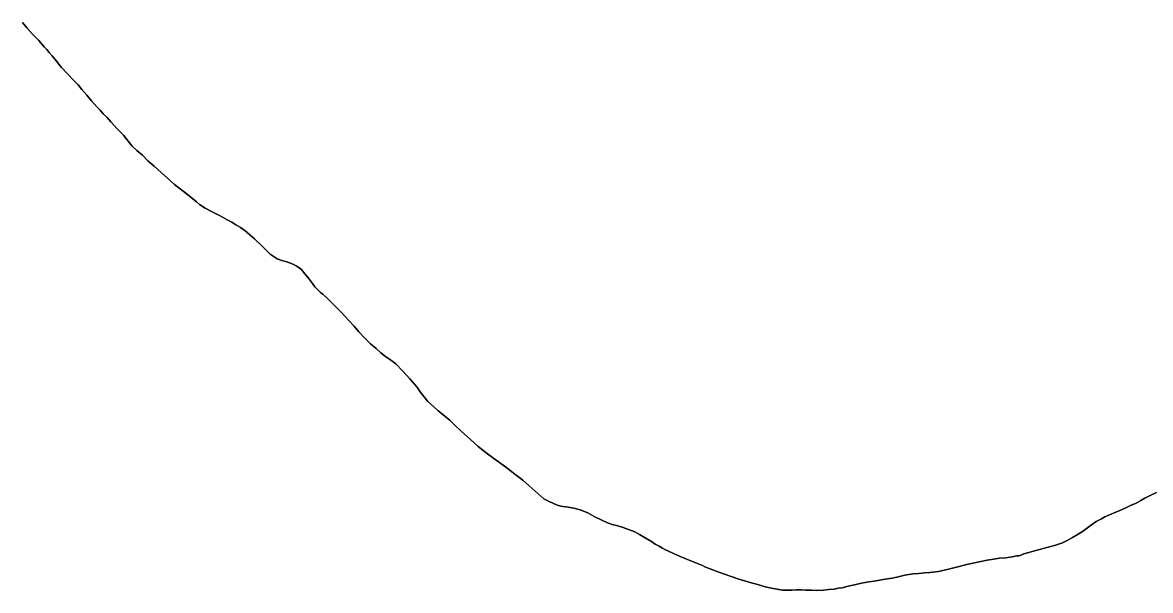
# Model space of a CAD drawing. Header units: inches. Extents: x 11258954 to 11313122, y 3645444 to 3695200.
# Drawn here: x 11288249 to 11289687, y 3677471 to 3678195 of the extents above; entities that cross this region are included whole.
import ezdxf

# ---------------------------------------------------------------- set-up
doc = ezdxf.new("R2010")
doc.units = ezdxf.units.IN
doc.header["$MEASUREMENT"] = 0
doc.layers.add('SchoolBoardDistrict', color=253, linetype='Continuous')
doc.layers.add('SchoolZone_Elementary', color=251, linetype='Continuous')

msp = doc.modelspace()

# ---------------------------------------------------------------- linework, layer by layer
at = {"layer": 'SchoolBoardDistrict'}
for points in [[(11289695, 3677596), (11289687, 3677592.5), (11289680, 3677589), (11289675, 3677585.75), (11289669, 3677582.5), (11289662, 3677579.5), (11289655, 3677576.25), (11289648, 3677573.25), (11289641, 3677570.25), (11289637, 3677568.5), (11289633, 3677567), (11289629, 3677565), (11289625, 3677562.75), (11289618, 3677559), (11289612, 3677555), (11289607, 3677551), (11289602, 3677547.25), (11289595, 3677543), (11289588, 3677538.75), (11289581, 3677535), (11289575, 3677532), (11289565, 3677528.5), (11289555, 3677526), (11289543, 3677522.75), (11289526, 3677517.75), (11289523, 3677516.75), (11289521, 3677516), (11289519, 3677515.5), (11289517, 3677515.25), (11289511, 3677514), (11289503, 3677513), (11289495, 3677512.25), (11289487, 3677511.25), (11289479, 3677510), (11289471, 3677508.25), (11289463, 3677506.5), (11289453, 3677504.25), (11289440, 3677501), (11289428, 3677498), (11289417, 3677495.5), (11289406, 3677494), (11289399, 3677493.5), (11289392, 3677493), (11289385, 3677492.5), (11289379, 3677491.5), (11289374, 3677490.75), (11289369, 3677489.5), (11289364, 3677488.25), (11289358, 3677487), (11289349, 3677485.5), (11289342, 3677484.25), (11289335, 3677483.25), (11289328, 3677482.25), (11289319, 3677480.5), (11289310, 3677478.5), (11289302, 3677476.5), (11289294, 3677474.75), (11289289, 3677474), (11289284, 3677473), (11289277, 3677472.25), (11289270, 3677471.5), (11289261, 3677471.25), (11289255, 3677471.5), (11289248, 3677471.75), (11289242, 3677472), (11289236, 3677472), (11289230, 3677471.75), (11289223, 3677471.5), (11289218, 3677471.75), (11289211, 3677472.75), (11289204, 3677474), (11289196, 3677476), (11289188, 3677478.5), (11289177.0495, 3677481.4865), (11289177, 3677481.5), (11289161, 3677486.25), (11289137, 3677494.5), (11289119.0095, 3677501.4965), (11289119, 3677501.5), (11289116, 3677503), (11289095, 3677511.5), (11289087, 3677515), (11289079, 3677518.25), (11289073, 3677521.25), (11289068, 3677523.5), (11289065, 3677525), (11289061, 3677527.5), (11289056, 3677530.25), (11289051, 3677533.5), (11289043, 3677538.25), (11289036, 3677542.5), (11289030, 3677546), (11289022, 3677549), (11289015, 3677551.5), (11289008, 3677553.5), (11289001, 3677555.5), (11288995, 3677557.5), (11288988, 3677561), (11288979, 3677565.25), (11288970, 3677570), (11288960, 3677574), (11288952, 3677576), (11288945, 3677577.25), (11288938, 3677578.25), (11288932, 3677579.75), (11288926, 3677582), (11288920, 3677585), (11288914, 3677588.25), (11288910, 3677591.5), (11288903, 3677597.75), (11288895, 3677604.5), (11288887, 3677611.75), (11288877, 3677619.5), (11288865, 3677629), (11288853, 3677637.25), (11288842, 3677645.25), (11288830, 3677654.75), (11288820, 3677664), (11288809, 3677674), (11288800, 3677682.5), (11288794, 3677688.5), (11288790, 3677691.5), (11288785, 3677695.5), (11288779, 3677700.25), (11288773, 3677705.75), (11288766, 3677712.25), (11288761, 3677718.5), (11288756, 3677724.5), (11288752, 3677730.75), (11288743, 3677741), (11288734, 3677751), (11288725, 3677760), (11288717, 3677766), (11288712, 3677769.5), (11288706, 3677774.25), (11288700, 3677779.5), (11288693, 3677785.5), (11288685, 3677793.25), (11288678, 3677800.75), (11288672, 3677808), (11288665, 3677816), (11288656, 3677825.75), (11288646, 3677835.25), (11288638, 3677843.5), (11288632, 3677849), (11288629, 3677851), (11288626, 3677854.25), (11288622, 3677858.25), (11288619, 3677862.5), (11288614, 3677869.25), (11288609, 3677875), (11288605, 3677880.25), (11288599, 3677884.5), (11288593, 3677887.5), (11288586, 3677890), (11288580, 3677892), (11288574, 3677894), (11288565, 3677900), (11288556, 3677909), (11288545, 3677919.5), (11288533, 3677929.75), (11288527, 3677934), (11288521, 3677937.5), (11288516, 3677940.75), (11288510, 3677943.75), (11288501, 3677948.75), (11288491, 3677953.75), (11288482, 3677958.75), (11288475, 3677963.25), (11288471, 3677966.5), (11288466, 3677970.75), (11288460, 3677975.5), (11288457, 3677978), (11288454, 3677980.5), (11288443, 3677989), (11288434, 3677996.75), (11288426, 3678004.25), (11288417, 3678012.25), (11288409, 3678019), (11288402, 3678026), (11288395, 3678032.25), (11288389, 3678037.75), (11288384, 3678044), (11288378, 3678051.5), (11288370, 3678059.75), (11288362, 3678068.75), (11288357, 3678074.25), (11288352, 3678079), (11288348, 3678083.5), (11288344, 3678088), (11288337, 3678095.25), (11288331, 3678102.75), (11288325, 3678110), (11288320, 3678115.75), (11288314, 3678122), (11288307, 3678129.5), (11288299, 3678138), (11288291, 3678148), (11288287, 3678152.75), (11288283, 3678157), (11288280, 3678160.75), (11288277, 3678164.5), (11288270, 3678172.25), (11288262, 3678180.5), (11288255, 3678188.25), (11288249, 3678195.25)], [(11288249, 3678195.25), (11288255, 3678188.25), (11288262, 3678180.5), (11288270, 3678172.25), (11288277, 3678164.5), (11288280, 3678160.75), (11288283, 3678157), (11288287, 3678152.75), (11288291, 3678148), (11288299, 3678138), (11288307, 3678129.5), (11288314, 3678122), (11288320, 3678115.75), (11288325, 3678110), (11288331, 3678102.75), (11288337, 3678095.25), (11288344, 3678088), (11288348, 3678083.5), (11288352, 3678079), (11288357, 3678074.25), (11288362, 3678068.75), (11288370, 3678059.75), (11288378, 3678051.5), (11288384, 3678044), (11288389, 3678037.75), (11288395, 3678032.25), (11288402, 3678026), (11288409, 3678019), (11288417, 3678012.25), (11288426, 3678004.25), (11288434, 3677996.75), (11288443, 3677989), (11288454, 3677980.5), (11288457, 3677978), (11288460, 3677975.5), (11288466, 3677970.75), (11288471, 3677966.5), (11288475, 3677963.25), (11288482, 3677958.75), (11288491, 3677953.75), (11288501, 3677948.75), (11288510, 3677943.75), (11288516, 3677940.75), (11288521, 3677937.5), (11288527, 3677934), (11288533, 3677929.75), (11288545, 3677919.5), (11288556, 3677909), (11288565, 3677900), (11288574, 3677894), (11288580, 3677892), (11288586, 3677890), (11288593, 3677887.5), (11288599, 3677884.5), (11288605, 3677880.25), (11288609, 3677875), (11288614, 3677869.25), (11288619, 3677862.5), (11288622, 3677858.25), (11288626, 3677854.25), (11288629, 3677851), (11288632, 3677849), (11288638, 3677843.5), (11288646, 3677835.25), (11288656, 3677825.75), (11288665, 3677816), (11288672, 3677808), (11288678, 3677800.75), (11288685, 3677793.25), (11288693, 3677785.5), (11288700, 3677779.5), (11288706, 3677774.25), (11288712, 3677769.5), (11288717, 3677766), (11288725, 3677760), (11288734, 3677751), (11288743, 3677741), (11288752, 3677730.75), (11288756, 3677724.5), (11288761, 3677718.5), (11288766, 3677712.25), (11288773, 3677705.75), (11288779, 3677700.25), (11288785, 3677695.5), (11288790, 3677691.5), (11288794, 3677688.5), (11288800, 3677682.5), (11288809, 3677674), (11288820, 3677664), (11288830, 3677654.75), (11288842, 3677645.25), (11288853, 3677637.25), (11288865, 3677629), (11288877, 3677619.5), (11288887, 3677611.75), (11288895, 3677604.5), (11288903, 3677597.75), (11288910, 3677591.5), (11288914, 3677588.25), (11288920, 3677585), (11288926, 3677582), (11288932, 3677579.75), (11288938, 3677578.25), (11288945, 3677577.25), (11288952, 3677576), (11288960, 3677574), (11288970, 3677570), (11288979, 3677565.25), (11288988, 3677561), (11288995, 3677557.5), (11289001, 3677555.5), (11289008, 3677553.5), (11289015, 3677551.5), (11289022, 3677549), (11289030, 3677546), (11289036, 3677542.5), (11289043, 3677538.25), (11289051, 3677533.5), (11289056, 3677530.25), (11289061, 3677527.5), (11289065, 3677525), (11289068, 3677523.5), (11289073, 3677521.25), (11289079, 3677518.25), (11289087, 3677515), (11289095, 3677511.5), (11289116, 3677503), (11289119, 3677501.5), (11289119.0095, 3677501.4965), (11289137, 3677494.5), (11289161, 3677486.25), (11289177, 3677481.5), (11289177.0495, 3677481.4865), (11289188, 3677478.5), (11289196, 3677476), (11289204, 3677474), (11289211, 3677472.75), (11289218, 3677471.75), (11289223, 3677471.5), (11289230, 3677471.75), (11289236, 3677472), (11289242, 3677472), (11289248, 3677471.75), (11289255, 3677471.5), (11289261, 3677471.25), (11289270, 3677471.5), (11289277, 3677472.25), (11289284, 3677473), (11289289, 3677474), (11289294, 3677474.75), (11289302, 3677476.5), (11289310, 3677478.5), (11289319, 3677480.5), (11289328, 3677482.25), (11289335, 3677483.25), (11289342, 3677484.25), (11289349, 3677485.5), (11289358, 3677487), (11289364, 3677488.25), (11289369, 3677489.5), (11289374, 3677490.75), (11289379, 3677491.5), (11289385, 3677492.5), (11289392, 3677493), (11289399, 3677493.5), (11289406, 3677494), (11289417, 3677495.5), (11289428, 3677498), (11289440, 3677501), (11289453, 3677504.25), (11289463, 3677506.5), (11289471, 3677508.25), (11289479, 3677510), (11289487, 3677511.25), (11289495, 3677512.25), (11289503, 3677513), (11289511, 3677514), (11289517, 3677515.25), (11289519, 3677515.5), (11289521, 3677516), (11289523, 3677516.75), (11289526, 3677517.75), (11289543, 3677522.75), (11289555, 3677526), (11289565, 3677528.5), (11289575, 3677532), (11289581, 3677535), (11289588, 3677538.75), (11289595, 3677543), (11289602, 3677547.25), (11289607, 3677551), (11289612, 3677555), (11289618, 3677559), (11289625, 3677562.75), (11289629, 3677565), (11289633, 3677567), (11289637, 3677568.5), (11289641, 3677570.25), (11289648, 3677573.25), (11289655, 3677576.25), (11289662, 3677579.5), (11289669, 3677582.5), (11289675, 3677585.75), (11289680, 3677589), (11289687, 3677592.5), (11289695, 3677596)]]:
    msp.add_lwpolyline(points, dxfattribs=at)
at = {"layer": 'SchoolZone_Elementary'}
for points in [[(11288249, 3678195.25, 0), (11288255, 3678188.25, 0), (11288262, 3678180.5, 0), (11288270, 3678172.25, 0), (11288277, 3678164.5, 0), (11288280, 3678160.75, 0), (11288283, 3678157, 0), (11288287, 3678152.75, 0), (11288291, 3678148, 0), (11288299, 3678138, 0), (11288307, 3678129.5, 0), (11288314, 3678122, 0), (11288320, 3678115.75, 0), (11288325, 3678110, 0), (11288331, 3678102.75, 0), (11288337, 3678095.25, 0), (11288344, 3678088, 0), (11288348, 3678083.5, 0), (11288352, 3678079, 0), (11288357, 3678074.25, 0), (11288362, 3678068.75, 0), (11288370, 3678059.75, 0), (11288378, 3678051.5, 0), (11288384, 3678044, 0), (11288389, 3678037.75, 0), (11288395, 3678032.25, 0), (11288402, 3678026, 0), (11288409, 3678019, 0), (11288417, 3678012.25, 0), (11288426, 3678004.25, 0), (11288434, 3677996.75, 0), (11288443, 3677989, 0), (11288454, 3677980.5, 0), (11288460, 3677975.5, 0), (11288466, 3677970.75, 0), (11288471, 3677966.5, 0), (11288475, 3677963.25, 0), (11288482, 3677958.75, 0), (11288491, 3677953.75, 0), (11288501, 3677948.75, 0), (11288510, 3677943.75, 0), (11288516, 3677940.75, 0), (11288521, 3677937.5, 0), (11288527, 3677934, 0), (11288533, 3677929.75, 0), (11288545, 3677919.5, 0), (11288556, 3677909, 0), (11288565, 3677900, 0), (11288574, 3677894, 0), (11288580, 3677892, 0), (11288586, 3677890, 0), (11288593, 3677887.5, 0), (11288599, 3677884.5, 0), (11288605, 3677880.25, 0), (11288609, 3677875, 0), (11288614, 3677869.25, 0), (11288619, 3677862.5, 0), (11288622, 3677858.25, 0), (11288626, 3677854.25, 0), (11288629, 3677851, 0), (11288632, 3677849, 0), (11288638, 3677843.5, 0), (11288646, 3677835.25, 0), (11288656, 3677825.75, 0), (11288665, 3677816, 0), (11288672, 3677808, 0), (11288678, 3677800.75, 0), (11288685, 3677793.25, 0), (11288693, 3677785.5, 0), (11288700, 3677779.5, 0), (11288706, 3677774.25, 0), (11288712, 3677769.5, 0), (11288717, 3677766, 0), (11288725, 3677760, 0), (11288734, 3677751, 0), (11288743, 3677741, 0), (11288752, 3677730.75, 0), (11288756, 3677724.5, 0), (11288761, 3677718.5, 0), (11288766, 3677712.25, 0), (11288773, 3677705.75, 0), (11288779, 3677700.25, 0), (11288785, 3677695.5, 0), (11288790, 3677691.5, 0), (11288794, 3677688.5, 0), (11288800, 3677682.5, 0), (11288809, 3677674, 0), (11288820, 3677664, 0), (11288830, 3677654.75, 0), (11288842, 3677645.25, 0), (11288853, 3677637.25, 0), (11288865, 3677629, 0), (11288877, 3677619.5, 0), (11288887, 3677611.75, 0), (11288895, 3677604.5, 0), (11288903, 3677597.75, 0), (11288910, 3677591.5, 0), (11288914, 3677588.25, 0), (11288920, 3677585, 0), (11288926, 3677582, 0), (11288932, 3677579.75, 0), (11288938, 3677578.25, 0), (11288945, 3677577.25, 0), (11288952, 3677576, 0), (11288960, 3677574, 0), (11288970, 3677570, 0), (11288979, 3677565.25, 0), (11288988, 3677561, 0), (11288995, 3677557.5, 0), (11289001, 3677555.5, 0), (11289008, 3677553.5, 0), (11289015, 3677551.5, 0), (11289022, 3677549, 0), (11289030, 3677546, 0), (11289036, 3677542.5, 0), (11289043, 3677538.25, 0), (11289051, 3677533.5, 0), (11289056, 3677530.25, 0), (11289061, 3677527.5, 0), (11289065, 3677525, 0), (11289068, 3677523.5, 0), (11289073, 3677521.25, 0), (11289079, 3677518.25, 0), (11289087, 3677515, 0), (11289095, 3677511.5, 0), (11289116, 3677503, 0), (11289119, 3677501.5, 0), (11289137, 3677494.5, 0), (11289161, 3677486.25, 0), (11289177, 3677481.5, 0), (11289188, 3677478.5, 0), (11289196, 3677476, 0), (11289204, 3677474, 0), (11289211, 3677472.75, 0), (11289218, 3677471.75, 0), (11289223, 3677471.5, 0), (11289230, 3677471.75, 0), (11289236, 3677472, 0), (11289242, 3677472, 0), (11289248, 3677471.75, 0), (11289255, 3677471.5, 0), (11289261, 3677471.25, 0), (11289270, 3677471.5, 0), (11289277, 3677472.25, 0), (11289284, 3677473, 0), (11289289, 3677474, 0), (11289294, 3677474.75, 0), (11289302, 3677476.5, 0), (11289310, 3677478.5, 0), (11289319, 3677480.5, 0), (11289328, 3677482.25, 0), (11289335, 3677483.25, 0), (11289342, 3677484.25, 0), (11289349, 3677485.5, 0), (11289358, 3677487, 0), (11289364, 3677488.25, 0), (11289369, 3677489.5, 0), (11289374, 3677490.75, 0), (11289379, 3677491.5, 0), (11289385, 3677492.5, 0), (11289392, 3677493, 0), (11289399, 3677493.5, 0), (11289406, 3677494, 0), (11289417, 3677495.5, 0), (11289428, 3677498, 0), (11289440, 3677501, 0), (11289453, 3677504.25, 0), (11289463, 3677506.5, 0), (11289471, 3677508.25, 0), (11289479, 3677510, 0), (11289487, 3677511.25, 0), (11289495, 3677512.25, 0), (11289503, 3677513, 0), (11289511, 3677514, 0), (11289517, 3677515.25, 0), (11289519, 3677515.5, 0), (11289521, 3677516, 0), (11289523, 3677516.75, 0), (11289526, 3677517.75, 0), (11289543, 3677522.75, 0), (11289555, 3677526, 0), (11289565, 3677528.5, 0), (11289575, 3677532, 0), (11289581, 3677535, 0), (11289588, 3677538.75, 0), (11289595, 3677543, 0), (11289602, 3677547.25, 0), (11289607, 3677551, 0), (11289612, 3677555, 0), (11289618, 3677559, 0), (11289625, 3677562.75, 0), (11289629, 3677565, 0), (11289633, 3677567, 0), (11289637, 3677568.5, 0), (11289641, 3677570.25, 0), (11289648, 3677573.25, 0), (11289655, 3677576.25, 0), (11289662, 3677579.5, 0), (11289669, 3677582.5, 0), (11289675, 3677585.75, 0), (11289680, 3677589, 0), (11289687, 3677592.5, 0), (11289695, 3677596, 0)], [(11289695, 3677596, 0), (11289687, 3677592.5, 0), (11289680, 3677589, 0), (11289675, 3677585.75, 0), (11289669, 3677582.5, 0), (11289662, 3677579.5, 0), (11289655, 3677576.25, 0), (11289648, 3677573.25, 0), (11289641, 3677570.25, 0), (11289637, 3677568.5, 0), (11289633, 3677567, 0), (11289629, 3677565, 0), (11289625, 3677562.75, 0), (11289618, 3677559, 0), (11289612, 3677555, 0), (11289607, 3677551, 0), (11289602, 3677547.25, 0), (11289595, 3677543, 0), (11289588, 3677538.75, 0), (11289581, 3677535, 0), (11289575, 3677532, 0), (11289565, 3677528.5, 0), (11289555, 3677526, 0), (11289543, 3677522.75, 0), (11289526, 3677517.75, 0), (11289523, 3677516.75, 0), (11289521, 3677516, 0), (11289519, 3677515.5, 0), (11289517, 3677515.25, 0), (11289511, 3677514, 0), (11289503, 3677513, 0), (11289495, 3677512.25, 0), (11289487, 3677511.25, 0), (11289479, 3677510, 0), (11289471, 3677508.25, 0), (11289463, 3677506.5, 0), (11289453, 3677504.25, 0), (11289440, 3677501, 0), (11289428, 3677498, 0), (11289417, 3677495.5, 0), (11289406, 3677494, 0), (11289399, 3677493.5, 0), (11289392, 3677493, 0), (11289385, 3677492.5, 0), (11289379, 3677491.5, 0), (11289374, 3677490.75, 0), (11289369, 3677489.5, 0), (11289364, 3677488.25, 0), (11289358, 3677487, 0), (11289349, 3677485.5, 0), (11289342, 3677484.25, 0), (11289335, 3677483.25, 0), (11289328, 3677482.25, 0), (11289319, 3677480.5, 0), (11289310, 3677478.5, 0), (11289302, 3677476.5, 0), (11289294, 3677474.75, 0), (11289289, 3677474, 0), (11289284, 3677473, 0), (11289277, 3677472.25, 0), (11289270, 3677471.5, 0), (11289261, 3677471.25, 0), (11289255, 3677471.5, 0), (11289248, 3677471.75, 0), (11289242, 3677472, 0), (11289236, 3677472, 0), (11289230, 3677471.75, 0), (11289223, 3677471.5, 0), (11289218, 3677471.75, 0), (11289211, 3677472.75, 0), (11289204, 3677474, 0), (11289196, 3677476, 0), (11289188, 3677478.5, 0), (11289177, 3677481.5, 0), (11289161, 3677486.25, 0), (11289137, 3677494.5, 0), (11289119, 3677501.5, 0), (11289116, 3677503, 0), (11289095, 3677511.5, 0), (11289087, 3677515, 0), (11289079, 3677518.25, 0), (11289073, 3677521.25, 0), (11289068, 3677523.5, 0), (11289065, 3677525, 0), (11289061, 3677527.5, 0), (11289056, 3677530.25, 0), (11289051, 3677533.5, 0), (11289043, 3677538.25, 0), (11289036, 3677542.5, 0), (11289030, 3677546, 0), (11289022, 3677549, 0), (11289015, 3677551.5, 0), (11289008, 3677553.5, 0), (11289001, 3677555.5, 0), (11288995, 3677557.5, 0), (11288988, 3677561, 0), (11288979, 3677565.25, 0), (11288970, 3677570, 0), (11288960, 3677574, 0), (11288952, 3677576, 0), (11288945, 3677577.25, 0), (11288938, 3677578.25, 0), (11288932, 3677579.75, 0), (11288926, 3677582, 0), (11288920, 3677585, 0), (11288914, 3677588.25, 0), (11288910, 3677591.5, 0), (11288903, 3677597.75, 0), (11288895, 3677604.5, 0), (11288887, 3677611.75, 0), (11288877, 3677619.5, 0), (11288865, 3677629, 0), (11288853, 3677637.25, 0), (11288842, 3677645.25, 0), (11288830, 3677654.75, 0), (11288820, 3677664, 0), (11288809, 3677674, 0), (11288800, 3677682.5, 0), (11288794, 3677688.5, 0), (11288790, 3677691.5, 0), (11288785, 3677695.5, 0), (11288779, 3677700.25, 0), (11288773, 3677705.75, 0), (11288766, 3677712.25, 0), (11288761, 3677718.5, 0), (11288756, 3677724.5, 0), (11288752, 3677730.75, 0), (11288743, 3677741, 0), (11288734, 3677751, 0), (11288725, 3677760, 0), (11288717, 3677766, 0), (11288712, 3677769.5, 0), (11288706, 3677774.25, 0), (11288700, 3677779.5, 0), (11288693, 3677785.5, 0), (11288685, 3677793.25, 0), (11288678, 3677800.75, 0), (11288672, 3677808, 0), (11288665, 3677816, 0), (11288656, 3677825.75, 0), (11288646, 3677835.25, 0), (11288638, 3677843.5, 0), (11288632, 3677849, 0), (11288629, 3677851, 0), (11288626, 3677854.25, 0), (11288622, 3677858.25, 0), (11288619, 3677862.5, 0), (11288614, 3677869.25, 0), (11288609, 3677875, 0), (11288605, 3677880.25, 0), (11288599, 3677884.5, 0), (11288593, 3677887.5, 0), (11288586, 3677890, 0), (11288580, 3677892, 0), (11288574, 3677894, 0), (11288565, 3677900, 0), (11288556, 3677909, 0), (11288545, 3677919.5, 0), (11288533, 3677929.75, 0), (11288527, 3677934, 0), (11288521, 3677937.5, 0), (11288516, 3677940.75, 0), (11288510, 3677943.75, 0), (11288501, 3677948.75, 0), (11288491, 3677953.75, 0), (11288482, 3677958.75, 0), (11288475, 3677963.25, 0), (11288471, 3677966.5, 0), (11288466, 3677970.75, 0), (11288460, 3677975.5, 0), (11288454, 3677980.5, 0), (11288443, 3677989, 0), (11288434, 3677996.75, 0), (11288426, 3678004.25, 0), (11288417, 3678012.25, 0), (11288409, 3678019, 0), (11288402, 3678026, 0), (11288395, 3678032.25, 0), (11288389, 3678037.75, 0), (11288384, 3678044, 0), (11288378, 3678051.5, 0), (11288370, 3678059.75, 0), (11288362, 3678068.75, 0), (11288357, 3678074.25, 0), (11288352, 3678079, 0), (11288348, 3678083.5, 0), (11288344, 3678088, 0), (11288337, 3678095.25, 0), (11288331, 3678102.75, 0), (11288325, 3678110, 0), (11288320, 3678115.75, 0), (11288314, 3678122, 0), (11288307, 3678129.5, 0), (11288299, 3678138, 0), (11288291, 3678148, 0), (11288287, 3678152.75, 0), (11288283, 3678157, 0), (11288280, 3678160.75, 0), (11288277, 3678164.5, 0), (11288270, 3678172.25, 0), (11288262, 3678180.5, 0), (11288255, 3678188.25, 0), (11288249, 3678195.25, 0)]]:
    msp.add_polyline3d(points, dxfattribs=at)

doc.saveas('drawing.dxf')
